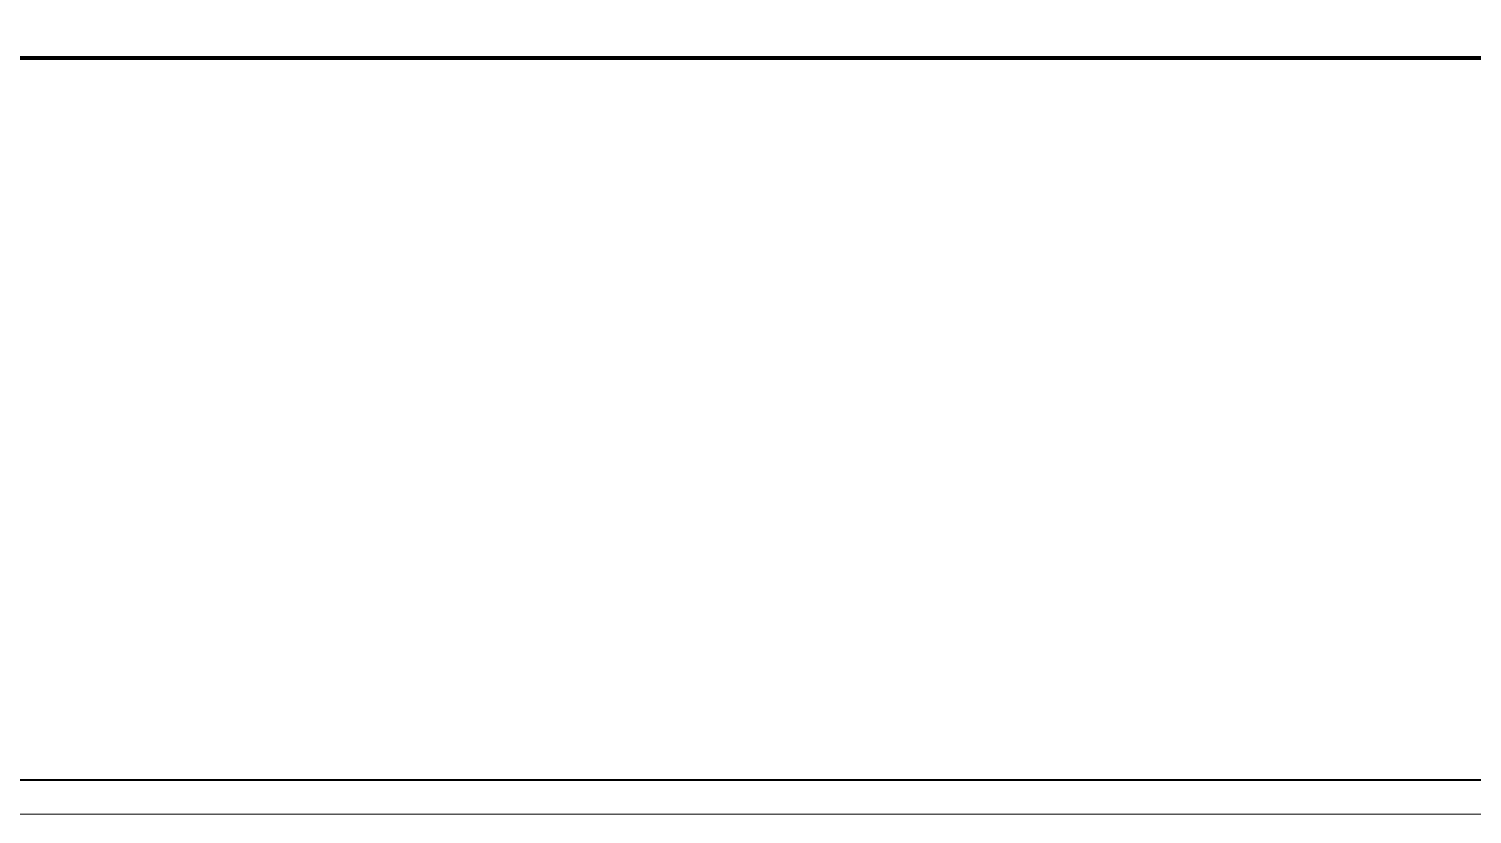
# Model space of a CAD drawing. Header units: millimetres. Extents: x 52110 to 400893, y -153728 to 31997.
# Drawn here: x 168061 to 181498, y -153728 to -146419 of the extents above; entities that cross this region are included whole.
import ezdxf

# ---------------------------------------------------------------- set-up
doc = ezdxf.new("R2010")
doc.units = ezdxf.units.MM
doc.header["$LTSCALE"] = 500
doc.layers.add('SHI', color=7, linetype='Continuous', lineweight=40)
doc.layers.add('XI', color=2, linetype='Continuous', lineweight=20)

msp = doc.modelspace()

# ---------------------------------------------------------------- linework, layer by layer
at = {"layer": 'SHI'}
for p, q in [((166294.50201, -146680.81731), (168272.59131, -146680.81731)), ((166294.50201, -146696.81731), (168266.76779, -146696.81731)), ((168260.36414, -146696.81731), (190774.50201, -146696.81731)), ((168272.59131, -146680.81731), (190774.50201, -146680.81731))]:
    msp.add_line(p, q, dxfattribs=at)
msp.add_lwpolyline([(163813.21724, -153407.79607), (194341.21724, -153407.79607), (194341.21724, -135039.79607), (163813.21724, -135039.79607)], close=True, dxfattribs=at)
at = {"layer": 'XI'}
msp.add_lwpolyline([(163013.21724, -153727.79607), (194661.21724, -153727.79607), (194661.21724, -134719.79607), (163013.21724, -134719.79607)], close=True, dxfattribs=at)

doc.saveas('drawing.dxf')
